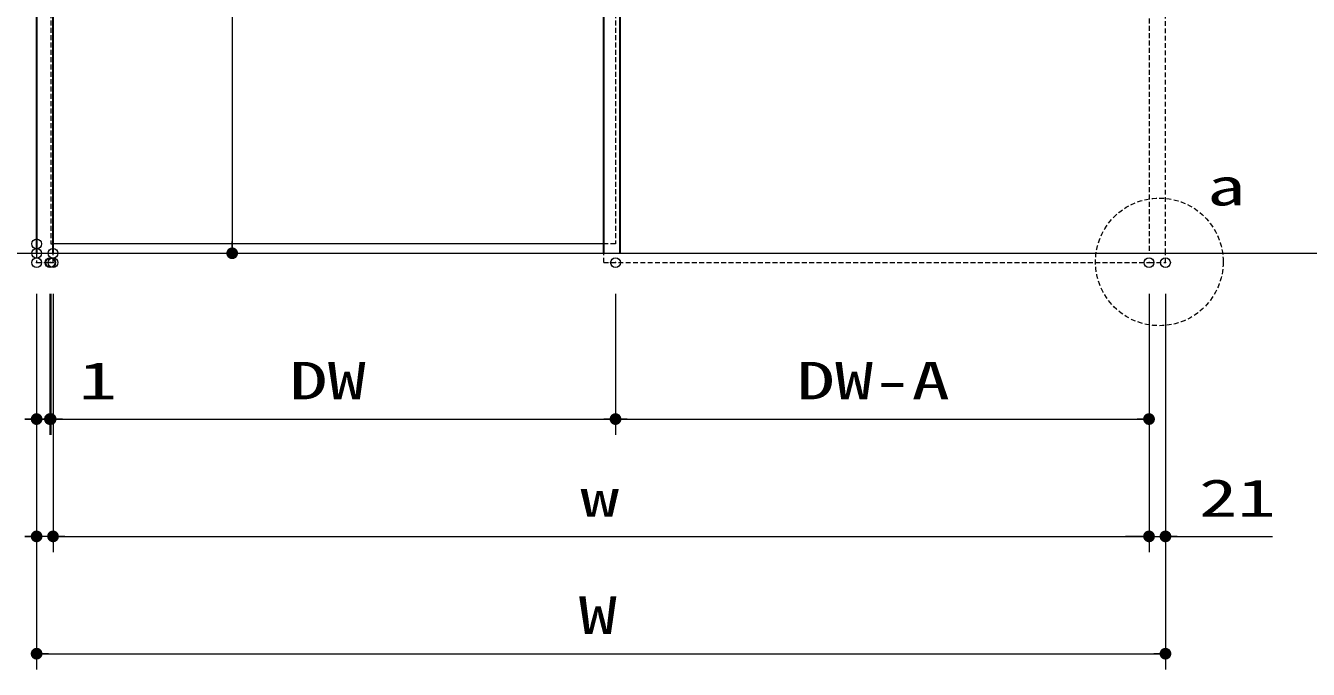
# Model space of a CAD drawing. Units: millimetres, scale not verified. Extents: x -1306 to 1306, y -607 to 607.
# Drawn here: x -1123.6 to -795.7, y -89.3 to 75.3 of the extents above; entities that cross this region are included whole.
import ezdxf
from ezdxf.enums import TextEntityAlignment as Align

# ---------------------------------------------------------------- set-up
doc = ezdxf.new("R2010")
doc.units = ezdxf.units.MM
doc.header["$LTSCALE"] = 5
doc.header["$PDMODE"] = 32
doc.header["$PDSIZE"] = 2.5
doc.linetypes.add('USER2', pattern=[0.375, 0.25, -0.125])
for name, color, linetype, lineweight in [('0-1_線(黄)', 2, 'Continuous', 15), ('0-B_点線(水)', 4, 'USER2', 9), ('0-D_線(白)', 7, 'Continuous', 30), ('1-0_線(水)', 4, 'Continuous', 9), ('1-1_寸法線', 3, 'Continuous', 13), ('1-4_DEFPOINTS', 7, 'Continuous', 5), ('1-5_0', 3, 'Continuous', 25), ('1-6_点線(黄)', 2, 'USER2', 15)]:
    doc.layers.add(name, color=color, linetype=linetype, lineweight=lineweight)
doc.styles.add('ＭＳ ゴシック', font='')
doc.styles.get('ＭＳ ゴシック').set_extended_font_data('MS Gothic')

# ---------------------------------------------------------------- blocks, each defined once
blk = doc.blocks.new('_DOT')
at = {"layer": '1-5_0'}
blk.add_line((-2.5, 0), (-5, 0), dxfattribs=at)
for points in [[(0, 0), (-2.5, 0), (-2.48, 0.313)], [(0, 0), (-2.48, -0.313), (-2.5, 0)], [(0, 0), (-2.48, 0.313), (-2.421, 0.622)], [(0, 0), (-2.421, -0.622), (-2.48, -0.313)], [(0, 0), (-2.421, 0.622), (-2.324, 0.92)], [(0, 0), (-2.324, -0.92), (-2.421, -0.622)], [(0, 0), (-2.324, 0.92), (-2.191, 1.204)], [(0, 0), (-2.191, -1.204), (-2.324, -0.92)], [(0, 0), (-2.191, 1.204), (-2.023, 1.469)], [(0, 0), (-2.023, -1.469), (-2.191, -1.204)], [(0, 0), (-2.023, 1.469), (-1.822, 1.711)], [(0, 0), (-1.822, -1.711), (-2.023, -1.469)], [(0, 0), (-1.822, 1.711), (-1.594, 1.926)], [(0, 0), (-1.594, -1.926), (-1.822, -1.711)], [(0, 0), (-1.594, 1.926), (-1.34, 2.111)], [(0, 0), (-1.34, -2.111), (-1.594, -1.926)], [(0, 0), (-1.34, 2.111), (-1.064, 2.262)], [(0, 0), (-1.064, -2.262), (-1.34, -2.111)], [(0, 0), (-1.064, 2.262), (-0.773, 2.378)], [(0, 0), (-0.773, -2.378), (-1.064, -2.262)], [(0, 0), (-0.773, 2.378), (-0.468, 2.456)], [(0, 0), (-0.468, -2.456), (-0.773, -2.378)], [(0, 0), (-0.468, 2.456), (-0.157, 2.495)], [(0, 0), (-0.157, -2.495), (-0.468, -2.456)], [(0, 0), (-0.157, 2.495), (0.157, 2.495)], [(0, 0), (0.157, -2.495), (-0.157, -2.495)], [(0, 0), (0.157, 2.495), (0.468, 2.456)], [(0, 0), (0.468, 2.456), (0.773, 2.378)], [(0, 0), (0.773, 2.378), (1.064, 2.262)], [(0, 0), (1.064, 2.262), (1.34, 2.111)], [(0, 0), (1.34, 2.111), (1.594, 1.926)], [(0, 0), (1.594, 1.926), (1.822, 1.711)], [(0, 0), (1.822, 1.711), (2.023, 1.469)], [(0, 0), (2.023, 1.469), (2.191, 1.204)], [(0, 0), (2.191, 1.204), (2.324, 0.92)], [(0, 0), (2.324, 0.92), (2.421, 0.622)], [(0, 0), (2.421, 0.622), (2.48, 0.313)], [(0, 0), (2.48, 0.313), (2.5, 0)], [(0, 0), (0.468, -2.456), (0.157, -2.495)], [(0, 0), (0.773, -2.378), (0.468, -2.456)], [(0, 0), (1.064, -2.262), (0.773, -2.378)], [(0, 0), (1.34, -2.111), (1.064, -2.262)], [(0, 0), (1.594, -1.926), (1.34, -2.111)], [(0, 0), (1.822, -1.711), (1.594, -1.926)], [(0, 0), (2.023, -1.469), (1.822, -1.711)], [(0, 0), (2.191, -1.204), (2.023, -1.469)], [(0, 0), (2.324, -0.92), (2.191, -1.204)], [(0, 0), (2.421, -0.622), (2.324, -0.92)], [(0, 0), (2.48, -0.313), (2.421, -0.622)], [(0, 0), (2.5, 0), (2.48, -0.313)]]:
    blk.add_solid(points, dxfattribs=at)

msp = doc.modelspace()

# ---------------------------------------------------------------- linework, layer by layer
at = {"layer": '0-1_線(黄)'}
msp.add_line((-1230.824, 17.082), (-678.959, 17.082), dxfattribs=at)
at = {"layer": '0-B_点線(水)'}
for p, q in [((-1117.204, 489.082), (-1117.204, 19.482)), ((-1120.804, 17.082), (-1120.804, 14.682)), ((-1117.204, 19.482), (-1116.604, 19.482)), ((-975.804, 14.682), (-975.804, 17.082))]:
    msp.add_line(p, q, dxfattribs=at)
msp.add_lwpolyline([(-836.404, 17.082), (-832.204, 17.082), (-832.204, 497.082), (-836.404, 497.082)], close=True, dxfattribs=at)
for points in [[(-972.804, 489.082), (-972.804, 19.482), (-975.804, 19.482)], [(-1120.804, 14.682), (-1116.604, 14.682), (-1116.604, 17.082)], [(-975.804, 14.682), (-836.404, 14.682), (-832.204, 14.682), (-832.204, 17.082)]]:
    msp.add_lwpolyline(points, dxfattribs=at)
at = {"layer": '0-D_線(白)'}
for p, q in [((-1120.804, 497.082), (-1120.804, 17.082)), ((-1116.604, 17.082), (-1116.604, 497.082)), ((-975.804, 17.082), (-975.804, 497.082)), ((-971.604, 17.082), (-971.604, 497.082))]:
    msp.add_line(p, q, dxfattribs=at)
at = {"layer": '1-0_線(水)'}
msp.add_line((-975.804, 19.482), (-1116.604, 19.482), dxfattribs=at)
at = {"layer": '1-1_寸法線'}
for p, q in [((-1070.804, 204.082), (-1070.804, 20.082)), ((-1108.604, 17.082), (-1066.804, 17.082)), ((-1120.804, 6.682), (-1120.804, -59.318)), ((-1120.804, 6.682), (-1120.804, -89.318)), ((-1120.804, 6.682), (-1120.804, -29.318)), ((-1117.404, 6.682), (-1117.404, -29.318)), ((-1117.404, 6.682), (-1117.404, -29.318)), ((-1117.204, 6.682), (-1117.204, -29.318)), ((-1117.204, 6.682), (-1117.204, -29.318)), ((-1116.604, 6.682), (-1116.604, -59.318)), ((-1116.604, 6.682), (-1116.604, -59.318)), ((-972.804, 6.682), (-972.804, -29.318)), ((-972.804, 6.682), (-972.804, -29.318)), ((-836.404, 6.682), (-836.404, -59.318)), ((-836.404, 6.682), (-836.404, -59.318)), ((-836.404, 6.682), (-836.404, -29.318)), ((-832.204, 6.682), (-832.204, -59.318)), ((-832.204, 6.682), (-832.204, -89.318)), ((-1120.404, -25.318), (-1123.404, -25.318)), ((-1117.404, -25.318), (-1120.804, -25.318)), ((-1117.404, -25.318), (-1117.204, -25.318)), ((-1114.404, -25.318), (-1111.404, -25.318)), ((-1114.204, -25.318), (-975.804, -25.318)), ((-1114.204, -25.318), (-1100.823, -25.318)), ((-969.804, -25.318), (-839.404, -25.318)), ((-1116.604, -55.318), (-1120.804, -55.318)), ((-1113.604, -55.318), (-839.404, -55.318)), ((-1113.604, -55.318), (-1110.604, -55.318)), ((-839.404, -55.318), (-842.404, -55.318)), ((-836.404, -55.318), (-832.204, -55.318)), ((-829.204, -55.318), (-804.871, -55.318)), ((-1117.804, -85.318), (-835.204, -85.318))]:
    msp.add_line(p, q, dxfattribs=at)
at = {"layer": '1-4_DEFPOINTS'}
for p in [(-1120.804, 19.482), (-1120.804, 17.082), (-1120.804, 17.082), (-1116.604, 17.082), (-1070.804, 17.082), (-1120.804, 14.682), (-1120.804, 14.682), (-1117.404, 14.682), (-1117.204, 14.682), (-1116.604, 14.682), (-972.804, 14.682), (-836.404, 14.682), (-832.204, 14.682), (-1120.804, -25.318), (-1117.404, -25.318), (-972.804, -25.318), (-836.404, -25.318), (-1120.804, -55.318), (-836.404, -55.318), (-832.204, -55.318), (-832.204, -85.318)]:
    msp.add_point(p, dxfattribs=at)
at = {"layer": '1-6_点線(黄)'}
msp.add_circle((-833.77, 14.881), 16.322, dxfattribs=at)

# ---------------------------------------------------------------- block references
at = {"layer": '1-1_寸法線', "xscale": 0.6, "yscale": 0.6}
for p, rotation in [((-1070.804, 17.082), 270), ((-1117.404, -25.318), 180), ((-1117.204, -25.318), 180), ((-1117.204, -25.318), 180), ((-972.804, -25.318), 180), ((-1116.604, -55.318), 180), ((-1116.604, -55.318), 180), ((-832.204, -55.318), 180), ((-1120.804, -85.318), 180)]:
    msp.add_blockref('_DOT', p, dxfattribs=dict(at, rotation=rotation))
for p in [(-1120.804, -25.318), (-1117.404, -25.318), (-972.804, -25.318), (-836.404, -25.318), (-1120.804, -55.318), (-836.404, -55.318), (-836.404, -55.318), (-832.204, -85.318)]:
    msp.add_blockref('_DOT', p, dxfattribs=at)

# ---------------------------------------------------------------- texts
at = {"layer": '0-1_線(黄)', "style": 'ＭＳ ゴシック', "width": 1.5}
msp.add_text('a', height=9.604, dxfattribs=at).set_placement((-821.557, 26.439), align=Align.BOTTOM_LEFT)
at = {"layer": '1-1_寸法線', "style": 'ＭＳ ゴシック', "width": 1.5}
for s, p in [('1', (-1110.062, -23.169)), ('DW', (-1056.195, -23.169)), ('DW-A', (-926.509, -23.169)), ('21', (-823.633, -53.169)), ('w', (-981.742, -53.169)), ('W', (-982.219, -83.169))]:
    msp.add_text(s, height=9.604, dxfattribs=at).set_placement(p, align=Align.BOTTOM_LEFT)

doc.saveas('drawing.dxf')
